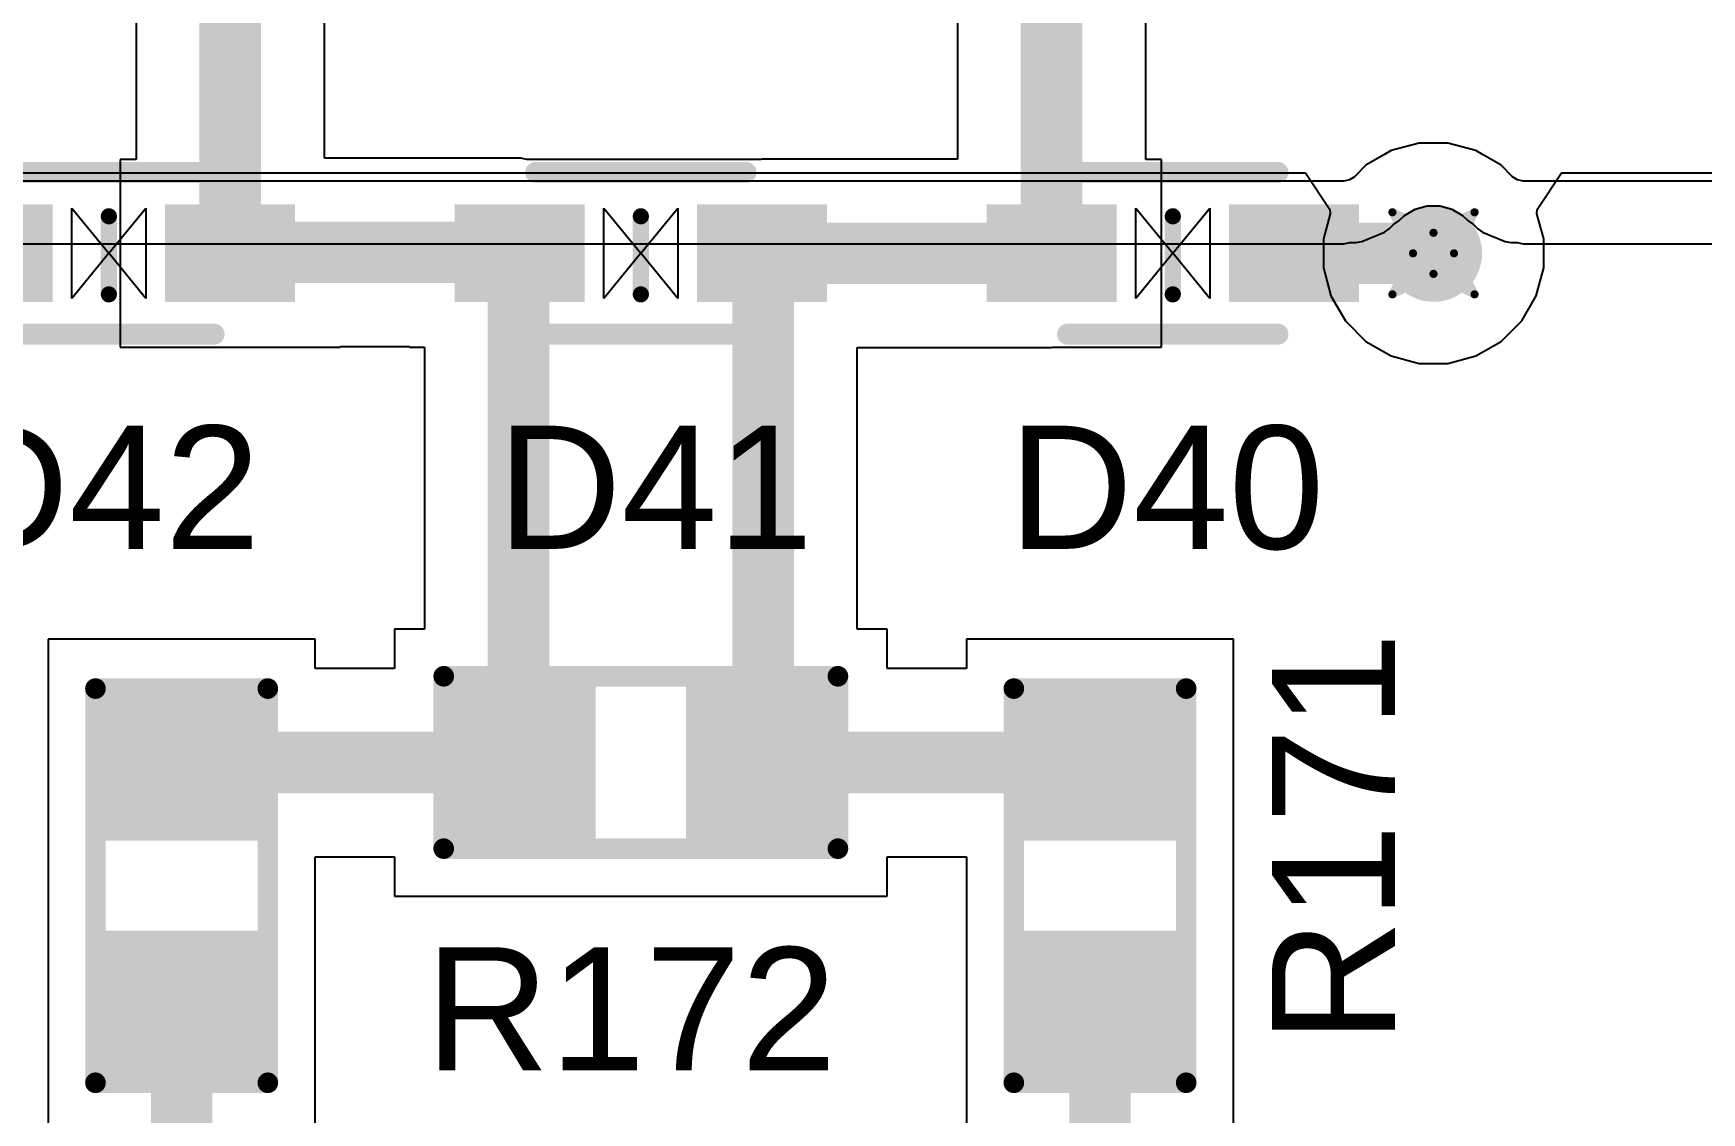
# Model space of a CAD drawing. Header units: inches. Extents: x -36 to 349, y -11 to 240.
# Drawn here: x 103.85 to 114.16, y 104.55 to 111.23 of the extents above; entities that cross this region are included whole.
import ezdxf

# ---------------------------------------------------------------- set-up
doc = ezdxf.new("R2010")
doc.units = ezdxf.units.IN
for name, color, linetype in [('Bottom Layer', 5, 'Continuous'), ('Drill Drawing', 1, 'Continuous'), ('Layer 1', 16, 'Continuous'), ('Layer 2', 76, 'Continuous'), ('Top Layer', 1, 'Continuous'), ('Top Overlay', 2, 'Continuous'), ('Top Paste', 8, 'Continuous'), ('Top Solder', 216, 'Continuous'), ('Via Holes', 16, 'Continuous')]:
    doc.layers.add(name, color=color, linetype=linetype)
doc.styles.add('Arial', font='', dxfattribs={"height": 0.2})
doc.styles.get('Arial').set_extended_font_data('Arial')

# ---------------------------------------------------------------- blocks, each defined once
blk = doc.blocks.new('R___0603_209')
at = {"layer": 'Top Layer'}
for points in [[(-0.381, 0.445), (-0.381, -0.444), (-1.143, -0.444), (-1.143, 0.445)], [(1.143, 0.445), (1.143, -0.444), (0.381, -0.444), (0.381, 0.445)]]:
    blk.add_hatch(color=1, dxfattribs=at).paths.add_polyline_path(points)
at = {"layer": 'Top Paste'}
for points in [[(-0.381, 0.445), (-0.381, -0.444), (-1.143, -0.444), (-1.143, 0.445)], [(1.143, 0.445), (1.143, -0.444), (0.381, -0.444), (0.381, 0.445)]]:
    blk.add_hatch(color=8, dxfattribs=at).paths.add_polyline_path(points)
at = {"layer": 'Top Solder'}
for points in [[(-0.279, 0.546), (-0.279, -0.546), (-1.245, -0.546), (-1.245, 0.546)], [(1.245, 0.546), (1.245, -0.546), (0.279, -0.546), (0.279, 0.546)]]:
    blk.add_hatch(color=216, dxfattribs=at).paths.add_polyline_path(points)
at = {"layer": 'Top Overlay'}
for points in [[(1.219, 0.533, 0.127, 0.127, 0), (-1.219, 0.533, 0.127, 0.127, 0)], [(-1.219, -0.533, 0.127, 0.127, 0), (-1.219, 0.533, 0.127, 0.127, 0)], [(1.219, -0.533, 0.127, 0.127, 0), (1.219, 0.533, 0.127, 0.127, 0)], [(1.219, -0.533, 0.127, 0.127, 0), (-1.219, -0.533, 0.127, 0.127, 0)]]:
    blk.add_lwpolyline(points, format="xyseb", dxfattribs=at)
for points in [[(-1.251, 0.533, 0.0635, 0.0635, 1), (-1.187, 0.533, 0.0635, 0.0635, 1)], [(-1.251, 0.533, 0.0635, 0.0635, 1), (-1.187, 0.533, 0.0635, 0.0635, 1)], [(1.187, 0.533, 0.0635, 0.0635, 1), (1.251, 0.533, 0.0635, 0.0635, 1)], [(1.187, 0.533, 0.0635, 0.0635, 1), (1.251, 0.533, 0.0635, 0.0635, 1)], [(-1.251, -0.533, 0.0635, 0.0635, 1), (-1.187, -0.533, 0.0635, 0.0635, 1)], [(-1.251, -0.533, 0.0635, 0.0635, 1), (-1.187, -0.533, 0.0635, 0.0635, 1)], [(1.187, -0.533, 0.0635, 0.0635, 1), (1.251, -0.533, 0.0635, 0.0635, 1)], [(1.187, -0.533, 0.0635, 0.0635, 1), (1.251, -0.533, 0.0635, 0.0635, 1)]]:
    blk.add_lwpolyline(points, format="xyseb", close=True, dxfattribs=at)
blk = doc.blocks.new('R___0603_210')
at = {"layer": 'Top Layer'}
for points in [[(-0.381, 0.445), (-0.381, -0.444), (-1.143, -0.444), (-1.143, 0.445)], [(1.143, 0.445), (1.143, -0.444), (0.381, -0.444), (0.381, 0.445)]]:
    blk.add_hatch(color=1, dxfattribs=at).paths.add_polyline_path(points)
at = {"layer": 'Top Paste'}
for points in [[(-0.381, 0.445), (-0.381, -0.444), (-1.143, -0.444), (-1.143, 0.445)], [(1.143, 0.445), (1.143, -0.444), (0.381, -0.444), (0.381, 0.445)]]:
    blk.add_hatch(color=8, dxfattribs=at).paths.add_polyline_path(points)
at = {"layer": 'Top Solder'}
for points in [[(-0.279, 0.546), (-0.279, -0.546), (-1.245, -0.546), (-1.245, 0.546)], [(1.245, 0.546), (1.245, -0.546), (0.279, -0.546), (0.279, 0.546)]]:
    blk.add_hatch(color=216, dxfattribs=at).paths.add_polyline_path(points)
at = {"layer": 'Top Overlay'}
for points in [[(-1.219, 0.533, 0.127, 0.127, 0), (1.219, 0.533, 0.127, 0.127, 0)], [(-1.219, -0.533, 0.127, 0.127, 0), (-1.219, 0.533, 0.127, 0.127, 0)], [(1.219, -0.533, 0.127, 0.127, 0), (1.219, 0.533, 0.127, 0.127, 0)], [(-1.219, -0.533, 0.127, 0.127, 0), (1.219, -0.533, 0.127, 0.127, 0)]]:
    blk.add_lwpolyline(points, format="xyseb", dxfattribs=at)
for points in [[(-1.251, 0.533, 0.0635, 0.0635, 1), (-1.187, 0.533, 0.0635, 0.0635, 1)], [(-1.251, 0.533, 0.0635, 0.0635, 1), (-1.187, 0.533, 0.0635, 0.0635, 1)], [(1.187, 0.533, 0.0635, 0.0635, 1), (1.251, 0.533, 0.0635, 0.0635, 1)], [(1.187, 0.533, 0.0635, 0.0635, 1), (1.251, 0.533, 0.0635, 0.0635, 1)], [(-1.251, -0.533, 0.0635, 0.0635, 1), (-1.187, -0.533, 0.0635, 0.0635, 1)], [(-1.251, -0.533, 0.0635, 0.0635, 1), (-1.187, -0.533, 0.0635, 0.0635, 1)], [(1.187, -0.533, 0.0635, 0.0635, 1), (1.251, -0.533, 0.0635, 0.0635, 1)], [(1.187, -0.533, 0.0635, 0.0635, 1), (1.251, -0.533, 0.0635, 0.0635, 1)]]:
    blk.add_lwpolyline(points, format="xyseb", close=True, dxfattribs=at)
blk = doc.blocks.new('R___0603_211')
at = {"layer": 'Top Layer'}
for points in [[(-0.381, 0.445), (-0.381, -0.444), (-1.143, -0.444), (-1.143, 0.445)], [(1.143, 0.445), (1.143, -0.444), (0.381, -0.444), (0.381, 0.445)]]:
    blk.add_hatch(color=1, dxfattribs=at).paths.add_polyline_path(points)
at = {"layer": 'Top Paste'}
for points in [[(-0.381, 0.445), (-0.381, -0.444), (-1.143, -0.444), (-1.143, 0.445)], [(1.143, 0.445), (1.143, -0.444), (0.381, -0.444), (0.381, 0.445)]]:
    blk.add_hatch(color=8, dxfattribs=at).paths.add_polyline_path(points)
at = {"layer": 'Top Solder'}
for points in [[(-0.279, 0.546), (-0.279, -0.546), (-1.245, -0.546), (-1.245, 0.546)], [(1.245, 0.546), (1.245, -0.546), (0.279, -0.546), (0.279, 0.546)]]:
    blk.add_hatch(color=216, dxfattribs=at).paths.add_polyline_path(points)
at = {"layer": 'Top Overlay'}
for points in [[(1.219, 0.533, 0.127, 0.127, 0), (-1.219, 0.533, 0.127, 0.127, 0)], [(-1.219, -0.533, 0.127, 0.127, 0), (-1.219, 0.533, 0.127, 0.127, 0)], [(1.219, -0.533, 0.127, 0.127, 0), (1.219, 0.533, 0.127, 0.127, 0)], [(1.219, -0.533, 0.127, 0.127, 0), (-1.219, -0.533, 0.127, 0.127, 0)]]:
    blk.add_lwpolyline(points, format="xyseb", dxfattribs=at)
for points in [[(-1.251, 0.533, 0.0635, 0.0635, 1), (-1.187, 0.533, 0.0635, 0.0635, 1)], [(-1.251, 0.533, 0.0635, 0.0635, 1), (-1.187, 0.533, 0.0635, 0.0635, 1)], [(1.187, 0.533, 0.0635, 0.0635, 1), (1.251, 0.533, 0.0635, 0.0635, 1)], [(1.187, 0.533, 0.0635, 0.0635, 1), (1.251, 0.533, 0.0635, 0.0635, 1)], [(-1.251, -0.533, 0.0635, 0.0635, 1), (-1.187, -0.533, 0.0635, 0.0635, 1)], [(-1.251, -0.533, 0.0635, 0.0635, 1), (-1.187, -0.533, 0.0635, 0.0635, 1)], [(1.187, -0.533, 0.0635, 0.0635, 1), (1.251, -0.533, 0.0635, 0.0635, 1)], [(1.187, -0.533, 0.0635, 0.0635, 1), (1.251, -0.533, 0.0635, 0.0635, 1)]]:
    blk.add_lwpolyline(points, format="xyseb", close=True, dxfattribs=at)
blk = doc.blocks.new('SOD_523__B__D____________367')
at = {"layer": 'Top Layer'}
for points in [[(-1.05, 0.2), (-0.45, 0.2), (-0.45, -0.2), (-1.05, -0.2)], [(1.05, -0.2), (0.45, -0.2), (0.45, 0.2), (1.05, 0.2)]]:
    blk.add_hatch(color=1, dxfattribs=at).paths.add_polyline_path(points)
at = {"layer": 'Top Paste'}
for points in [[(-1.05, 0.2), (-0.45, 0.2), (-0.45, -0.2), (-1.05, -0.2)], [(1.05, -0.2), (0.45, -0.2), (0.45, 0.2), (1.05, 0.2)]]:
    blk.add_hatch(color=8, dxfattribs=at).paths.add_polyline_path(points)
at = {"layer": 'Top Solder'}
for points in [[(-1.152, 0.302), (-0.348, 0.302), (-0.348, -0.302), (-1.152, -0.302)], [(1.152, -0.302), (0.348, -0.302), (0.348, 0.302), (1.152, 0.302)]]:
    blk.add_hatch(color=216, dxfattribs=at).paths.add_polyline_path(points)
at = {"layer": 'Top Overlay'}
for p, q in [((-0.229, -0.279), (-0.229, 0.279)), ((-0.229, 0.279), (0, 0)), ((0, 0), (0.229, 0.279)), ((0.229, 0.279), (0.229, -0.279)), ((0, 0), (-0.229, -0.279)), ((0, 0), (0, 0)), ((0.229, -0.279), (0, 0)), ((0, 0), (0, 0))]:
    blk.add_line(p, q, dxfattribs=at)
for points in [[(-0.65, 0.5, 0.13, 0.13, 0), (0.65, 0.5, 0.13, 0.13, 0)], [(0, -0.254, 0.1, 0.1, 0), (0, 0.229, 0.1, 0.1, 0)], [(-0.65, -0.5, 0.13, 0.13, 0), (0.65, -0.5, 0.13, 0.13, 0)]]:
    blk.add_lwpolyline(points, format="xyseb", dxfattribs=at)
for points in [[(-0.683, 0.5, 0.065, 0.065, 1), (-0.618, 0.5, 0.065, 0.065, 1)], [(0.618, 0.5, 0.065, 0.065, 1), (0.683, 0.5, 0.065, 0.065, 1)], [(-0.025, 0.229, 0.05, 0.05, 1), (0.025, 0.229, 0.05, 0.05, 1)], [(-0.025, -0.254, 0.05, 0.05, 1), (0.025, -0.254, 0.05, 0.05, 1)], [(-0.683, -0.5, 0.065, 0.065, 1), (-0.618, -0.5, 0.065, 0.065, 1)], [(0.618, -0.5, 0.065, 0.065, 1), (0.683, -0.5, 0.065, 0.065, 1)]]:
    blk.add_lwpolyline(points, format="xyseb", close=True, dxfattribs=at)
blk = doc.blocks.new('SOD_523__B__D____________368')
at = {"layer": 'Top Layer'}
for points in [[(-1.05, 0.2), (-0.45, 0.2), (-0.45, -0.2), (-1.05, -0.2)], [(1.05, -0.2), (0.45, -0.2), (0.45, 0.2), (1.05, 0.2)]]:
    blk.add_hatch(color=1, dxfattribs=at).paths.add_polyline_path(points)
at = {"layer": 'Top Paste'}
for points in [[(-1.05, 0.2), (-0.45, 0.2), (-0.45, -0.2), (-1.05, -0.2)], [(1.05, -0.2), (0.45, -0.2), (0.45, 0.2), (1.05, 0.2)]]:
    blk.add_hatch(color=8, dxfattribs=at).paths.add_polyline_path(points)
at = {"layer": 'Top Solder'}
for points in [[(-1.152, 0.302), (-0.348, 0.302), (-0.348, -0.302), (-1.152, -0.302)], [(1.152, -0.302), (0.348, -0.302), (0.348, 0.302), (1.152, 0.302)]]:
    blk.add_hatch(color=216, dxfattribs=at).paths.add_polyline_path(points)
at = {"layer": 'Top Overlay'}
for p, q in [((-0.229, -0.279), (-0.229, 0.279)), ((-0.229, 0.279), (0, 0)), ((0, 0), (0.229, 0.279)), ((0.229, 0.279), (0.229, -0.279)), ((0, 0), (-0.229, -0.279)), ((0, 0), (0, 0)), ((0.229, -0.279), (0, 0)), ((0, 0), (0, 0))]:
    blk.add_line(p, q, dxfattribs=at)
for points in [[(-0.65, 0.5, 0.13, 0.13, 0), (0.65, 0.5, 0.13, 0.13, 0)], [(0, -0.254, 0.1, 0.1, 0), (0, 0.229, 0.1, 0.1, 0)], [(-0.65, -0.5, 0.13, 0.13, 0), (0.65, -0.5, 0.13, 0.13, 0)]]:
    blk.add_lwpolyline(points, format="xyseb", dxfattribs=at)
for points in [[(-0.682, 0.5, 0.065, 0.065, 1), (-0.617, 0.5, 0.065, 0.065, 1)], [(0.618, 0.5, 0.065, 0.065, 1), (0.683, 0.5, 0.065, 0.065, 1)], [(-0.025, 0.229, 0.05, 0.05, 1), (0.025, 0.229, 0.05, 0.05, 1)], [(-0.025, -0.254, 0.05, 0.05, 1), (0.025, -0.254, 0.05, 0.05, 1)], [(-0.682, -0.5, 0.065, 0.065, 1), (-0.617, -0.5, 0.065, 0.065, 1)], [(0.618, -0.5, 0.065, 0.065, 1), (0.683, -0.5, 0.065, 0.065, 1)]]:
    blk.add_lwpolyline(points, format="xyseb", close=True, dxfattribs=at)
blk = doc.blocks.new('SOD_523__B__D____________369')
at = {"layer": 'Top Layer'}
for points in [[(-1.05, 0.2), (-0.45, 0.2), (-0.45, -0.2), (-1.05, -0.2)], [(1.05, -0.2), (0.45, -0.2), (0.45, 0.2), (1.05, 0.2)]]:
    blk.add_hatch(color=1, dxfattribs=at).paths.add_polyline_path(points)
at = {"layer": 'Top Paste'}
for points in [[(-1.05, 0.2), (-0.45, 0.2), (-0.45, -0.2), (-1.05, -0.2)], [(1.05, -0.2), (0.45, -0.2), (0.45, 0.2), (1.05, 0.2)]]:
    blk.add_hatch(color=8, dxfattribs=at).paths.add_polyline_path(points)
at = {"layer": 'Top Solder'}
for points in [[(-1.152, 0.302), (-0.348, 0.302), (-0.348, -0.302), (-1.152, -0.302)], [(1.152, -0.302), (0.348, -0.302), (0.348, 0.302), (1.152, 0.302)]]:
    blk.add_hatch(color=216, dxfattribs=at).paths.add_polyline_path(points)
at = {"layer": 'Top Overlay'}
for p, q in [((-0.229, -0.279), (-0.229, 0.279)), ((-0.229, 0.279), (0, 0)), ((0, 0), (0.229, 0.279)), ((0.229, 0.279), (0.229, -0.279)), ((0, 0), (-0.229, -0.279)), ((0, 0), (0, 0)), ((0.229, -0.279), (0, 0)), ((0, 0), (0, 0))]:
    blk.add_line(p, q, dxfattribs=at)
for points in [[(-0.65, 0.5, 0.13, 0.13, 0), (0.65, 0.5, 0.13, 0.13, 0)], [(0, -0.254, 0.1, 0.1, 0), (0, 0.229, 0.1, 0.1, 0)], [(-0.65, -0.5, 0.13, 0.13, 0), (0.65, -0.5, 0.13, 0.13, 0)]]:
    blk.add_lwpolyline(points, format="xyseb", dxfattribs=at)
for points in [[(-0.683, 0.5, 0.065, 0.065, 1), (-0.618, 0.5, 0.065, 0.065, 1)], [(0.618, 0.5, 0.065, 0.065, 1), (0.683, 0.5, 0.065, 0.065, 1)], [(-0.025, 0.229, 0.05, 0.05, 1), (0.025, 0.229, 0.05, 0.05, 1)], [(-0.025, -0.254, 0.05, 0.05, 1), (0.025, -0.254, 0.05, 0.05, 1)], [(-0.683, -0.5, 0.065, 0.065, 1), (-0.618, -0.5, 0.065, 0.065, 1)], [(0.618, -0.5, 0.065, 0.065, 1), (0.683, -0.5, 0.065, 0.065, 1)]]:
    blk.add_lwpolyline(points, format="xyseb", close=True, dxfattribs=at)

msp = doc.modelspace()

# ---------------------------------------------------------------- hatches: boundary and pattern name
at = {"layer": 'Bottom Layer'}
h = msp.add_hatch(color=5, dxfattribs=at)
edge = h.paths.add_edge_path()
edge.add_arc((112.506, 109.865), 0.3, 0, 360)
at = {"layer": 'Layer 1'}
h = msp.add_hatch(color=16, dxfattribs=at)
edge = h.paths.add_edge_path()
edge.add_arc((112.506, 109.865), 0.3, 0, 360)
at = {"layer": 'Layer 2'}
h = msp.add_hatch(color=76, dxfattribs=at)
edge = h.paths.add_edge_path()
edge.add_arc((112.506, 109.865), 0.3, 0, 360)
at = {"layer": 'Top Layer'}
h = msp.add_hatch(color=1, dxfattribs=at)
edge = h.paths.add_edge_path()
edge.add_arc((112.506, 109.865), 0.3, 0, 360)
at = {"layer": 'Via Holes'}
h = msp.add_hatch(color=7, dxfattribs=at)
edge = h.paths.add_edge_path()
edge.add_arc((112.506, 109.865), 0.15, 0, 360)

# ---------------------------------------------------------------- linework, layer by layer
at = {"layer": 'Bottom Layer'}
for p, q in [((112.416, 110.546), (112.243, 110.5)), ((112.595, 110.546), (112.416, 110.546)), ((112.768, 110.5), (112.595, 110.546)), ((112.087, 110.41), (112.017, 110.339)), ((112.198, 110.474), (112.087, 110.41)), ((112.243, 110.5), (112.198, 110.474)), ((112.198, 110.474), (112.198, 110.474)), ((112.813, 110.474), (112.768, 110.5)), ((112.924, 110.41), (112.813, 110.474)), ((112.813, 110.474), (112.813, 110.474)), ((112.995, 110.339), (112.924, 110.41)), ((111.951, 110.312), (103.256, 110.312)), ((111.987, 110.319), (111.951, 110.312)), ((112.017, 110.339), (111.987, 110.319)), ((113.025, 110.319), (112.995, 110.339)), ((113.06, 110.312), (113.025, 110.319)), ((148.243, 110.312), (113.06, 110.312)), ((112.291, 110.065), (112.326, 110.099)), ((112.326, 110.099), (112.393, 110.138)), ((112.393, 110.138), (112.467, 110.158)), ((112.467, 110.158), (112.544, 110.158)), ((112.544, 110.158), (112.619, 110.138)), ((112.619, 110.138), (112.685, 110.099)), ((112.685, 110.099), (112.72, 110.065)), ((112.167, 109.982), (112.202, 109.996)), ((112.202, 109.996), (112.232, 110.016)), ((112.232, 110.016), (112.259, 110.043)), ((112.259, 110.043), (112.291, 110.065)), ((112.72, 110.065), (112.752, 110.043)), ((112.752, 110.043), (112.779, 110.016)), ((112.779, 110.016), (112.809, 109.996)), ((112.809, 109.996), (112.844, 109.982)), ((103.256, 109.924), (111.951, 109.924)), ((111.951, 109.924), (111.989, 109.931)), ((111.989, 109.931), (112.027, 109.931)), ((112.027, 109.931), (112.062, 109.938)), ((112.062, 109.938), (112.098, 109.953)), ((112.098, 109.953), (112.1, 109.953)), ((112.1, 109.953), (112.102, 109.955)), ((112.102, 109.955), (112.163, 109.98)), ((112.163, 109.98), (112.165, 109.98)), ((112.165, 109.98), (112.167, 109.982)), ((112.844, 109.982), (112.846, 109.98)), ((112.846, 109.98), (112.848, 109.98)), ((112.848, 109.98), (112.909, 109.955)), ((112.909, 109.955), (112.911, 109.953)), ((112.911, 109.953), (112.913, 109.953)), ((112.913, 109.953), (112.949, 109.938)), ((112.949, 109.938), (112.984, 109.931)), ((112.984, 109.931), (113.022, 109.931)), ((113.022, 109.931), (113.06, 109.924)), ((113.06, 109.924), (147.855, 109.924))]:
    msp.add_line(p, q, dxfattribs=at)
at = {"layer": 'Drill Drawing'}
for points in [[(112.252, 110.119, 0.0508, 0.0508, 0), (112.506, 109.992, 0.0508, 0.0508, 0)], [(112.252, 110.119, 0.0508, 0.0508, 0), (112.379, 109.865, 0.0508, 0.0508, 0)], [(112.506, 109.992, 0.0508, 0.0508, 0), (112.76, 110.119, 0.0508, 0.0508, 0)], [(112.633, 109.865, 0.0508, 0.0508, 0), (112.76, 110.119, 0.0508, 0.0508, 0)], [(112.252, 109.611, 0.0508, 0.0508, 0), (112.379, 109.865, 0.0508, 0.0508, 0)], [(112.633, 109.865, 0.0508, 0.0508, 0), (112.76, 109.611, 0.0508, 0.0508, 0)], [(112.252, 109.611, 0.0508, 0.0508, 0), (112.506, 109.738, 0.0508, 0.0508, 0)], [(112.506, 109.738, 0.0508, 0.0508, 0), (112.76, 109.611, 0.0508, 0.0508, 0)]]:
    msp.add_lwpolyline(points, format="xyseb", dxfattribs=at)
for points in [[(112.239, 110.119, 0.0254, 0.0254, 1), (112.264, 110.119, 0.0254, 0.0254, 1)], [(112.239, 110.119, 0.0254, 0.0254, 1), (112.264, 110.119, 0.0254, 0.0254, 1)], [(112.747, 110.119, 0.0254, 0.0254, 1), (112.772, 110.119, 0.0254, 0.0254, 1)], [(112.747, 110.119, 0.0254, 0.0254, 1), (112.772, 110.119, 0.0254, 0.0254, 1)], [(112.493, 109.992, 0.0254, 0.0254, 1), (112.518, 109.992, 0.0254, 0.0254, 1)], [(112.493, 109.992, 0.0254, 0.0254, 1), (112.518, 109.992, 0.0254, 0.0254, 1)], [(112.366, 109.865, 0.0254, 0.0254, 1), (112.391, 109.865, 0.0254, 0.0254, 1)], [(112.366, 109.865, 0.0254, 0.0254, 1), (112.391, 109.865, 0.0254, 0.0254, 1)], [(112.62, 109.865, 0.0254, 0.0254, 1), (112.645, 109.865, 0.0254, 0.0254, 1)], [(112.62, 109.865, 0.0254, 0.0254, 1), (112.645, 109.865, 0.0254, 0.0254, 1)], [(112.493, 109.738, 0.0254, 0.0254, 1), (112.518, 109.738, 0.0254, 0.0254, 1)], [(112.493, 109.738, 0.0254, 0.0254, 1), (112.518, 109.738, 0.0254, 0.0254, 1)], [(112.239, 109.611, 0.0254, 0.0254, 1), (112.264, 109.611, 0.0254, 0.0254, 1)], [(112.239, 109.611, 0.0254, 0.0254, 1), (112.264, 109.611, 0.0254, 0.0254, 1)], [(112.747, 109.611, 0.0254, 0.0254, 1), (112.772, 109.611, 0.0254, 0.0254, 1)], [(112.747, 109.611, 0.0254, 0.0254, 1), (112.772, 109.611, 0.0254, 0.0254, 1)]]:
    msp.add_lwpolyline(points, format="xyseb", close=True, dxfattribs=at)
at = {"layer": 'Layer 2'}
for p, q in [((103.493, 110.363), (111.713, 110.363)), ((111.713, 110.363), (111.865, 110.137)), ((113.146, 110.137), (113.298, 110.363)), ((113.298, 110.363), (151.545, 110.363)), ((111.866, 110.109), (111.825, 109.955)), ((111.865, 110.137), (111.866, 110.109)), ((113.145, 110.109), (113.146, 110.137)), ((113.187, 109.955), (113.145, 110.109)), ((111.825, 109.955), (111.825, 109.776)), ((113.187, 109.776), (113.187, 109.955)), ((111.825, 109.776), (111.871, 109.602)), ((113.14, 109.602), (113.187, 109.776)), ((111.871, 109.602), (111.961, 109.447)), ((113.051, 109.447), (113.14, 109.602)), ((111.961, 109.447), (112.087, 109.32)), ((112.924, 109.32), (113.051, 109.447)), ((112.087, 109.32), (112.243, 109.231)), ((112.768, 109.231), (112.924, 109.32)), ((112.243, 109.231), (112.416, 109.184)), ((112.416, 109.184), (112.595, 109.184)), ((112.595, 109.184), (112.768, 109.231))]:
    msp.add_line(p, q, dxfattribs=at)
at = {"layer": 'Top Layer'}
for p, q in [((104.481, 113.894), (104.481, 110.446)), ((105.646, 110.454), (105.646, 113.653)), ((109.561, 112.991), (109.561, 110.448)), ((110.726, 110.446), (110.726, 112.75)), ((104.481, 110.446), (104.382, 110.446)), ((104.382, 110.446), (104.382, 109.284)), ((106.86, 110.454), (105.646, 110.454)), ((106.898, 110.446), (106.86, 110.454)), ((107.534, 110.446), (106.898, 110.446)), ((107.672, 110.446), (107.534, 110.446)), ((107.534, 110.446), (107.534, 110.446)), ((108.345, 110.446), (107.672, 110.446)), ((107.672, 110.446), (107.672, 110.446)), ((108.353, 110.448), (108.345, 110.446)), ((109.561, 110.448), (108.353, 110.448)), ((110.824, 110.446), (110.726, 110.446)), ((110.824, 109.284), (110.824, 110.446)), ((104.382, 109.284), (105.744, 109.284)), ((105.744, 109.284), (105.744, 109.289)), ((105.744, 109.289), (106.172, 109.289)), ((106.172, 109.289), (106.172, 109.284)), ((106.172, 109.284), (106.265, 109.284)), ((106.265, 109.284), (106.265, 107.541)), ((108.942, 107.541), (108.942, 109.283)), ((108.942, 109.283), (110.143, 109.283)), ((110.143, 109.283), (110.152, 109.284)), ((110.152, 109.284), (110.824, 109.284)), ((106.265, 107.541), (106.079, 107.541)), ((106.079, 107.541), (106.079, 107.298)), ((109.127, 107.541), (108.942, 107.541)), ((109.127, 107.298), (109.127, 107.541)), ((105.589, 107.478), (103.938, 107.478)), ((103.938, 107.478), (103.938, 105.954)), ((105.589, 107.298), (105.589, 107.478)), ((111.269, 107.478), (109.618, 107.478)), ((109.618, 107.478), (109.618, 107.298)), ((111.269, 105.954), (111.269, 107.478)), ((106.079, 107.298), (105.589, 107.298)), ((109.618, 107.298), (109.127, 107.298)), ((105.589, 104.43), (105.589, 106.133)), ((105.589, 106.133), (106.079, 106.133)), ((106.079, 106.133), (106.079, 105.89)), ((109.127, 105.89), (109.127, 106.133)), ((109.127, 106.133), (109.618, 106.133)), ((109.618, 106.133), (109.618, 104.43)), ((103.938, 105.954), (103.938, 104.43)), ((106.079, 105.89), (109.127, 105.89)), ((111.269, 104.43), (111.269, 105.954))]:
    msp.add_line(p, q, dxfattribs=at)
for points in [[(105.063, 109.871, 0.381, 0.381, 0), (105.063, 113.894, 0.381, 0.381, 0)], [(110.143, 109.865, 0.381, 0.381, 0), (110.143, 112.991, 0.381, 0.381, 0)], [(105.069, 109.871, 0.381, 0.381, 0), (106.86, 109.871, 0.381, 0.381, 0)], [(106.847, 106.722, 0.381, 0.381, 0), (106.847, 109.859, 0.381, 0.381, 0)], [(108.353, 109.865, 0.381, 0.381, 0), (110.143, 109.865, 0.381, 0.381, 0)], [(108.359, 106.722, 0.381, 0.381, 0), (108.359, 109.859, 0.381, 0.381, 0)], [(111.643, 109.865, 0.381, 0.381, 0), (112.506, 109.865, 0.381, 0.381, 0)], [(104.763, 106.716, 0.381, 0.381, 0), (106.841, 106.716, 0.381, 0.381, 0)], [(106.841, 106.716, 0.381, 0.381, 0), (106.847, 106.722, 0.381, 0.381, 0)], [(108.359, 106.722, 0.381, 0.381, 0), (108.365, 106.716, 0.381, 0.381, 0)], [(108.365, 106.716, 0.381, 0.381, 0), (110.443, 106.716, 0.381, 0.381, 0)], [(104.763, 103.871, 0.381, 0.381, 0), (104.763, 105.192, 0.381, 0.381, 0)], [(110.443, 103.871, 0.381, 0.381, 0), (110.443, 105.192, 0.381, 0.381, 0)]]:
    msp.add_lwpolyline(points, format="xyseb", dxfattribs=at)
for points in [[(104.968, 109.871, 0.191, 0.191, 1), (105.159, 109.871, 0.191, 0.191, 1)], [(104.974, 109.871, 0.191, 0.191, 1), (105.165, 109.871, 0.191, 0.191, 1)], [(106.752, 109.859, 0.191, 0.191, 1), (106.943, 109.859, 0.191, 0.191, 1)], [(106.764, 109.871, 0.191, 0.191, 1), (106.955, 109.871, 0.191, 0.191, 1)], [(108.258, 109.865, 0.191, 0.191, 1), (108.449, 109.865, 0.191, 0.191, 1)], [(108.264, 109.859, 0.191, 0.191, 1), (108.455, 109.859, 0.191, 0.191, 1)], [(110.048, 109.865, 0.191, 0.191, 1), (110.239, 109.865, 0.191, 0.191, 1)], [(110.048, 109.865, 0.191, 0.191, 1), (110.239, 109.865, 0.191, 0.191, 1)], [(111.548, 109.865, 0.191, 0.191, 1), (111.739, 109.865, 0.191, 0.191, 1)], [(112.41, 109.865, 0.191, 0.191, 1), (112.601, 109.865, 0.191, 0.191, 1)], [(104.668, 106.716, 0.191, 0.191, 1), (104.859, 106.716, 0.191, 0.191, 1)], [(106.746, 106.716, 0.191, 0.191, 1), (106.937, 106.716, 0.191, 0.191, 1)], [(106.746, 106.716, 0.191, 0.191, 1), (106.937, 106.716, 0.191, 0.191, 1)], [(106.752, 106.722, 0.191, 0.191, 1), (106.943, 106.722, 0.191, 0.191, 1)], [(106.752, 106.722, 0.191, 0.191, 1), (106.943, 106.722, 0.191, 0.191, 1)], [(108.264, 106.722, 0.191, 0.191, 1), (108.455, 106.722, 0.191, 0.191, 1)], [(108.264, 106.722, 0.191, 0.191, 1), (108.455, 106.722, 0.191, 0.191, 1)], [(108.27, 106.716, 0.191, 0.191, 1), (108.461, 106.716, 0.191, 0.191, 1)], [(108.27, 106.716, 0.191, 0.191, 1), (108.461, 106.716, 0.191, 0.191, 1)], [(110.348, 106.716, 0.191, 0.191, 1), (110.539, 106.716, 0.191, 0.191, 1)], [(104.668, 105.192, 0.191, 0.191, 1), (104.859, 105.192, 0.191, 0.191, 1)], [(110.348, 105.192, 0.191, 0.191, 1), (110.539, 105.192, 0.191, 0.191, 1)]]:
    msp.add_lwpolyline(points, format="xyseb", close=True, dxfattribs=at)

# ---------------------------------------------------------------- block references
for name, p in [('SOD_523__B__D____________367', (104.313, 109.865)), ('SOD_523__B__D____________368', (107.603, 109.865)), ('SOD_523__B__D____________369', (110.893, 109.865)), ('R___0603_210', (107.603, 106.716))]:
    msp.add_blockref(name, p)
at = {"rotation": 270}
for name, p in [('R___0603_209', (104.763, 105.954)), ('R___0603_211', (110.443, 105.954))]:
    msp.add_blockref(name, p, dxfattribs=at)

# ---------------------------------------------------------------- texts
at = {"layer": 'Top Overlay', "style": 'Arial'}
for s, p in [('D42', (103.298, 108.037)), ('D41', (106.715, 108.037)), ('D40', (109.878, 108.037)), ('R172', (106.27, 104.811))]:
    msp.add_text(s, height=0.762, dxfattribs=at).set_placement(p)
msp.add_text('R171', height=0.762, rotation=90, dxfattribs=at).set_placement((112.268, 104.976))

doc.saveas('drawing.dxf')
